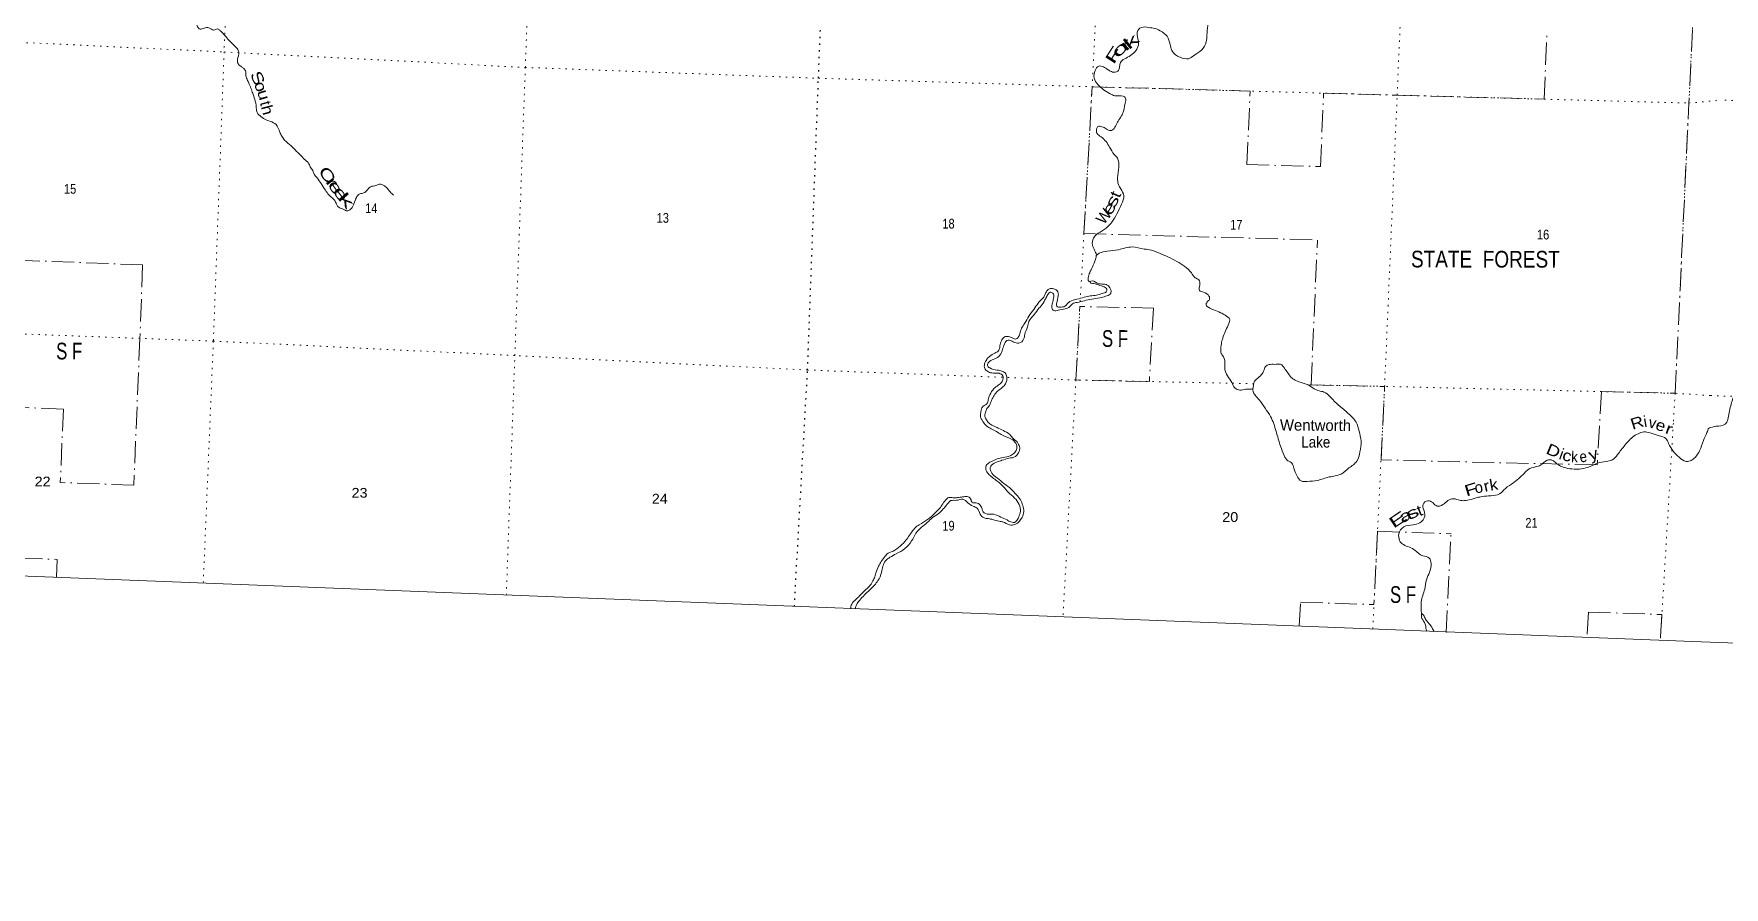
# Model space of a CAD drawing. Header units: feet. Extents: x -955330 to -733631, y 195788 to 387588.
# Drawn here: x -892859 to -862511, y 195788 to 211113 of the extents above; entities that cross this region are included whole.
import ezdxf
from ezdxf.enums import TextEntityAlignment as Align

# ---------------------------------------------------------------- set-up
doc = ezdxf.new("R2010")
doc.units = ezdxf.units.FT
doc.header["$LTSCALE"] = 80
doc.linetypes.add('DOT_DASHED', pattern=[7.7, 5, -1.2, 0.3, -1.2])
doc.linetypes.add('DOTTED', pattern=[1.5, 0.3, -1.2])
for name, color, linetype, lineweight in [('39', 7, 'Continuous', 13), ('4', 7, 'Continuous', 13), ('41', 7, 'Continuous', 13), ('44', 7, 'DOT_DASHED', 13), ('6', 7, 'DOTTED', 25), ('7', 7, 'DOTTED', 13)]:
    doc.layers.add(name, color=color, linetype=linetype, lineweight=lineweight)

msp = doc.modelspace()

# ---------------------------------------------------------------- linework, layer by layer
at = {"layer": '39'}
for points in [[(-886402.94, 208216.9), (-886460.7, 208274.31), (-886508.33, 208333.27), (-886564.55, 208380.48), (-886659.81, 208411.3), (-886735.68, 208382.48), (-886790.32, 208376.96), (-886869.88, 208311.86), (-886932.9, 208256.11), (-887008.3, 208237.39), (-887067.76, 208171.34), (-887111.1, 208062), (-887157.34, 207977.1), (-887199.13, 207944.64), (-887248.03, 207932.77), (-887293.13, 207959.2), (-887338.7, 207975.53), (-887395.58, 208008.6), (-887423.77, 208052.46), (-887456.95, 208118.83), (-887561.08, 208218.94), (-887623.56, 208304.92), (-887700.72, 208421.98), (-887770.49, 208524.51), (-887825.69, 208593.95), (-887862.23, 208674.66), (-887886.96, 208706.2), (-887919.76, 208780.66), (-887950.23, 208818.55), (-887996.78, 208857.2), (-888069.79, 208933.56), (-888143.16, 209001.83), (-888239.26, 209101.55), (-888355.35, 209204.25), (-888406.53, 209273.5), (-888441.34, 209348.05), (-888509.62, 209482.91), (-888611.7, 209540.39), (-888712.7, 209577.56), (-888802.25, 209644.57), (-888844.6, 209687.08), (-888859.69, 209752.6), (-888882.81, 209905.58), (-888919.67, 210022.76), (-888951.82, 210111.36), (-888989.63, 210208.33), (-889020.8, 210274.61), (-889049.02, 210361), (-889053.59, 210436.15), (-889087.43, 210488.38), (-889128.23, 210520.69), (-889180.72, 210561.64), (-889203.19, 210641.69), (-889185.65, 210715.79), (-889174.99, 210772), (-889196.48, 210829.72), (-889255.79, 210897.33), (-889373.06, 211018.3), (-889516.86, 211174.96), (-889561.97, 211201.39), (-889627.41, 211180.18), (-889714.07, 211222.75), (-889799.05, 211214.61), (-889874.35, 211197.92), (-889918.7, 211240.51), (-889937.72, 211308.24), (-889982.96, 211375.19), (-890020.72, 211429.63), (-890004.91, 211509.89), (-889995.88, 211574.27), (-890058.42, 211615.7), (-890125.63, 211643.18), (-890168.16, 211681.64), (-890273, 211723.05), (-890348.48, 211789.39), (-890352.55, 211832.11), (-890421.77, 211859.69), (-890508.14, 211908.32), (-890546.93, 212027.61), (-890566.55, 212125.75), (-890614.77, 212215.11), (-890676.6, 212315.24), (-890720.3, 212371.99), (-890771.76, 212435.18), (-890834.1, 212567.73), (-890887.14, 212683.65), (-890940.84, 212698.34), (-890991.74, 212773.65), (-891075.49, 212878.87), (-891137.84, 212924.34), (-891226.77, 213048.03)], [(-869967.13, 213232.97), (-870084.68, 213260.8), (-870241.46, 213268.2), (-870378.88, 213258.49), (-870457.45, 213258.15), (-870593.25, 213153.17), (-870716.24, 213063.79), (-870856.2, 212999.52), (-871004.33, 212976.13), (-871148.72, 212946.5), (-871238.84, 212914.3), (-871323.59, 212867.67), (-871394.15, 212692.78), (-871446.95, 212379.34), (-871476.14, 212184.27), (-871487.89, 212061.29), (-871515.73, 211851.98), (-871558.69, 211750.72), (-871639.57, 211657.33), (-871697.17, 211544.61), (-871763.61, 211371.55), (-871780.82, 211260.98), (-871797.11, 211083.53), (-871808.39, 210970.65), (-871889.78, 210822.6), (-872035.54, 210720.12), (-872128.7, 210665.79), (-872278.6, 210691.09), (-872363.25, 210733.57), (-872425.92, 210815.51), (-872459.24, 210922.4), (-872512.88, 211068.72), (-872572.66, 211126.22), (-872704.23, 211199.27), (-872811.92, 211222.58), (-872942.38, 211232.79), (-873039.84, 211172.59), (-873034.81, 211020.46), (-873035.44, 210876.69), (-873146.51, 210740.17), (-873248.09, 210678.14), (-873339.72, 210613.61), (-873363.19, 210541.81), (-873378.62, 210469.63), (-873422.89, 210427.16), (-873513.24, 210433.45), (-873572.04, 210468.63), (-873656.41, 210517.17), (-873740.26, 210533.28), (-873806.5, 210451.35), (-873820.73, 210318.36), (-873757.55, 210203.99), (-873651.22, 210107.83), (-873531.61, 210037.38), (-873450.8, 209999.13), (-873301.97, 209994.13), (-873259.35, 209957.69), (-873265.67, 209864.83), (-873310.56, 209678.6), (-873417.48, 209501.38), (-873463.81, 209414.45), (-873526.08, 209374.87), (-873607.08, 209409.07), (-873681.96, 209445.01), (-873750.2, 209450.26), (-873778.77, 209398.95), (-873772.09, 209325.73), (-873696.52, 209261.4), (-873607.81, 209176.2), (-873543.97, 209075.98), (-873461.34, 208946.51), (-873404.14, 208876.98), (-873377.19, 208719.76), (-873402.36, 208524.5), (-873385.68, 208406.25), (-873345.03, 208327.37), (-873290.26, 208205.3), (-873331.55, 208053.33), (-873411.97, 207882.96), (-873505.7, 207729.42), (-873573.86, 207649.6), (-873713.31, 207552.9), (-873835.13, 207445.24), (-873851.08, 207318.4), (-873813.09, 207225.47), (-873794.77, 207186.13), (-873782.67, 207143.03), (-873800.49, 207062.86), (-873851.08, 206927.53), (-873902.28, 206822.61), (-873928.6, 206732.72)], [(-870973.62, 204736.44), (-870995.83, 204733.05), (-871096.61, 204731.74), (-871208.18, 204714.73), (-871293.11, 204751.14), (-871350.83, 204853.1), (-871427.89, 204972.18), (-871474.81, 205089.83), (-871477, 205172.97), (-871477.64, 205245.91), (-871500.68, 205313.83), (-871540.17, 205374.43), (-871548.29, 205459.87), (-871532.9, 205574.58), (-871504.1, 205674.48), (-871456.36, 205791.72), (-871404.51, 205910.78), (-871388.98, 205984.98), (-871470.21, 206057.67), (-871552.66, 206104.1), (-871671.19, 206154.25), (-871771.73, 206201.53), (-871810.24, 206239.8), (-871791.44, 206297.64), (-871751.01, 206344.34), (-871760.35, 206403.51), (-871855.93, 206470.81), (-871928.98, 206502.61), (-871924.39, 206601.63), (-871944.29, 206693.71), (-872006.92, 206733.12), (-872075.44, 206819.39), (-872194.99, 206934.39), (-872339.88, 207024.27), (-872497.21, 207106.63), (-872649.26, 207172.54), (-872793.82, 207225.95), (-872923.72, 207248.29), (-873137.56, 207284.71), (-873385.58, 207235.67), (-873588.26, 207208.78), (-873728.91, 207172.89), (-873783.01, 207134.23)], [(-875512.29, 205507.31), (-875485.77, 205601.24), (-875442.76, 205659.97), (-875381.43, 205679.35), (-875307.91, 205657.65), (-875258.6, 205635.07), (-875222.42, 205633.36), (-875188.95, 205660.13), (-875157.72, 205725.49), (-875124.89, 205825.2), (-875070.52, 205911.74), (-874996, 206041.89), (-874905.87, 206161.17), (-874825.97, 206276.89), (-874772.91, 206335.14), (-874728.27, 206385.69), (-874699.61, 206439.02), (-874670.85, 206494.36), (-874622.66, 206534.62), (-874550.21, 206533.22), (-874474.07, 206481.02), (-874464.17, 206433.97), (-874475.3, 206367.67), (-874488.44, 206301.46), (-874499.29, 206241.21), (-874480.69, 206207.93), (-874438.58, 206203.92), (-874347.1, 206221.87), (-874304.84, 206264.43), (-874256.64, 206304.69), (-874131.79, 206347.4), (-873999.18, 206383.66), (-873891.34, 206406.93), (-873778.03, 206417.78), (-873677.86, 206449.5), (-873605.92, 206480.53), (-873595.63, 206528.65), (-873663.92, 206576.43), (-873765.02, 206611.58), (-873852.7, 206631.93), (-873892.34, 206645.95), (-873879.16, 206669.63), (-873767.91, 206636.02), (-873656.01, 206616.56), (-873566.69, 206588.04), (-873540.15, 206552.36), (-873518.37, 206500.7), (-873533.33, 206438.63), (-873617.71, 206400.08), (-873717.79, 206370.38), (-873865.82, 206349.01), (-873994.14, 206318.62), (-874126.37, 206290.43), (-874210.09, 206266.03), (-874260.86, 206213.75), (-874343.32, 206173.09), (-874467.24, 206150.59), (-874544.08, 206144.09), (-874580.02, 206194.39), (-874568.14, 206276.87), (-874551.96, 206365.21), (-874545.41, 206419.58), (-874563.91, 206454.89), (-874609.48, 206471.21), (-874653.57, 206432.79), (-874691.11, 206361.66), (-874756.65, 206251.34), (-874831.31, 206161.7), (-874917.14, 206048.29), (-874994.37, 205946.63), (-875020.98, 205850.67), (-875067.46, 205717.18), (-875087.66, 205629.02), (-875173.54, 205558.14), (-875275.11, 205583.19), (-875346.34, 205610.86), (-875387, 205602.65), (-875441.28, 205518.13), (-875476.12, 205418.51), (-875533.06, 205319.94), (-875634.26, 205265.99), (-875710.97, 205218.98), (-875735.9, 205159.4), (-875697.76, 205113.04), (-875562.58, 205074.26), (-875477, 205051.99), (-875421.94, 205023.06), (-875389.04, 204950.62), (-875412.85, 204828.21), (-875472.31, 204762.16), (-875551.69, 204701.1)], [(-873928.6, 206732.72), (-873926.93, 206682.01), (-873893.5, 206655.98)], [(-878194.36, 200790.2), (-878191.76, 200800.83), (-878189.89, 200831.24), (-878174.66, 200871.71), (-878098.28, 200955.19), (-878032.78, 201020.95), (-877941.67, 201117.91), (-877857.71, 201190.91), (-877801.43, 201275.33), (-877768.18, 201340.6), (-877739.85, 201430.39), (-877693.93, 201551.76), (-877645.78, 201634.55), (-877576.87, 201730.53), (-877519.79, 201788.59), (-877466.5, 201808.35), (-877335.85, 201889.27), (-877220.15, 201995.19), (-877153.53, 202085.21), (-877080.41, 202185.04), (-877039.69, 202237.8), (-876962.51, 202294.91), (-876813.02, 202391.14), (-876744.07, 202444.59), (-876657.54, 202529.62), (-876583.35, 202609.15), (-876525.05, 202693.48), (-876482.32, 202746.14), (-876432.21, 202784.28), (-876361.77, 202782.98), (-876273.05, 202784.87), (-876183.87, 202796.86), (-876103, 202803.17), (-876040.37, 202763.75), (-876011.3, 202695.55), (-875940.96, 202692.23), (-875868.56, 202646.28), (-875831.64, 202573.65), (-875813.6, 202528.25), (-875770.7, 202497.87), (-875718.91, 202485.3), (-875622.24, 202484.78), (-875497.68, 202434.34), (-875385.27, 202382.46), (-875318.43, 202346.9), (-875233.83, 202346.95), (-875188.53, 202411.65), (-875149.77, 202509.05), (-875156.3, 202628.85), (-875223.31, 202747.45), (-875333.19, 202853.9), (-875523.65, 203047.19), (-875688.68, 203180.55), (-875748.08, 203246.13), (-875767.57, 203303.76), (-875759.01, 203358.04), (-875693.7, 203419.76), (-875586.65, 203469.39), (-875484.47, 203501.02), (-875362.66, 203521.59), (-875300.86, 203551.08), (-875233.64, 203610.69), (-875210.07, 203684.51), (-875243.85, 203781.29), (-875329.48, 203846.09), (-875422.45, 203882.88), (-875599.12, 203982.36), (-875771.4, 204089.73), (-875831.97, 204173.6), (-875859.59, 204229.58), (-875857.85, 204310.51), (-875835.82, 204394.53), (-875818.53, 204420.04), (-875737.05, 204483.03), (-875724.47, 204537.11), (-875693.93, 204630.86), (-875622.36, 204740.89), (-875544.99, 204802.05), (-875484.17, 204853.85), (-875459.44, 204909.39), (-875460.56, 204972.23), (-875527.02, 205015.87), (-875661.68, 205022.23), (-875734.83, 205052.01), (-875784.84, 205102.98), (-875789.13, 205184.19), (-875751.12, 205265.43), (-875702.36, 205317.81), (-875602.79, 205379.94), (-875546.84, 205413.75), (-875512.29, 205507.31)], [(-870973.62, 204736.44), (-870966.01, 204768.1), (-870947.53, 204862.41), (-870913.31, 204905.35), (-870856.7, 204953.31), (-870792.84, 205027.25), (-870772.32, 205078.94), (-870730.66, 205151.91), (-870659, 205176.87), (-870554.2, 205178), (-870475.63, 205178.34), (-870406.36, 205108.24), (-870347.71, 205026.49), (-870288.87, 204948.77), (-870212.92, 204892.53), (-870123.98, 204855.93), (-869979.22, 204806.56), (-869869.57, 204738.6), (-869784.64, 204702.19), (-869697.05, 204679.83), (-869588.06, 204597.72), (-869434.1, 204442.61), (-869259.58, 204296.65), (-869119.89, 204138.16), (-869066.9, 203977.69), (-869028.83, 203799.7), (-869051.99, 203604.35), (-869103.89, 203440.73), (-869246.65, 203315.83), (-869388.67, 203207.1), (-869602.62, 203154.42), (-869814.93, 203093.56), (-869997.13, 203073.81), (-870107.49, 203083.07), (-870177.92, 203171.46), (-870235.87, 203311.91), (-870271.85, 203404.75), (-870342.42, 203446.56), (-870410.66, 203538.89), (-870475.42, 203705.99), (-870555.6, 203975.08), (-870654.06, 204240.99), (-870750.01, 204387.28), (-870859.74, 204540.31), (-870930.45, 204622.63), (-870969.57, 204691.31), (-870973.62, 204736.44)], [(-852129, 203130.95), (-852320, 203072.95), (-852560, 203021.95), (-852854, 203108.95), (-852980, 203306.95), (-853025, 203465.95), (-853095, 203496.95), (-853314, 203404.95), (-853720, 203308.95), (-854025, 203241.95), (-854190, 203261.95), (-854302, 203333.95), (-854435, 203398.95), (-854546, 203325.95), (-854567, 203187.95), (-854501, 202997.95), (-854361, 202958.95), (-854228, 202937.95), (-854220, 202832.95), (-854290, 202711.95), (-854331, 202575.95), (-854273, 202385.95), (-854222, 202222.95), (-854295, 202135.95), (-854448, 202148.95), (-854633, 202169.95), (-854743, 202122.95), (-854895, 201969.95), (-855125, 201785.95), (-855330, 201764.95), (-855489, 201886.95), (-855529, 202069.95), (-855432, 202211.95), (-855377, 202361.95), (-855421, 202415.95), (-855488, 202458.95), (-855485, 202559.95), (-855561, 202648.95), (-855623, 202595.95), (-855675, 202474.95), (-856086, 202077.95), (-856342, 201890.95), (-856446, 201901.95), (-856583, 202045.95), (-856832, 202143.95), (-857044, 202131.95), (-857229, 202071.95), (-857338, 201901.95), (-857322, 201767.95), (-857360, 201536.95), (-857646, 201337.95), (-857774, 201319.95), (-857900, 201428.95), (-857901, 201566.95), (-857916, 201861.95), (-857995, 202157.95), (-858114, 202336.95), (-858567, 202790.95), (-858864, 203194.95), (-859073, 203354.95), (-859355, 203478.95), (-859774, 203783.95), (-860001, 203823.95), (-860247, 203823.95), (-860419, 203936.95), (-860715, 204261.95), (-860973, 204378.95), (-861354, 204514.95), (-861540, 204664.95), (-861957, 205170.95), (-862107, 205341.95), (-862174, 205248.95), (-862263, 204938.95), (-862359, 204547.95), (-862423, 204305.95), (-862496, 204099.95), (-862655, 204064.95), (-862780.22, 204034.93)], [(-875551.69, 204701.1), (-875617.93, 204619.17), (-875662.25, 204532.15), (-875702.84, 204438.88), (-875747.76, 204382.27), (-875772.97, 204316.63), (-875785.08, 204272.65), (-875771.71, 204213.28), (-875734.42, 204148.74), (-875676.47, 204095.37), (-875593.64, 204057.03), (-875532.74, 204023.78), (-875424.26, 203974.1), (-875315.08, 203896.04), (-875254.04, 203822.27), (-875205.38, 203785.55), (-875177.49, 203735.62), (-875155.71, 203683.96), (-875180.21, 203589.94), (-875235.75, 203521.68), (-875352, 203490.71), (-875476.58, 203454.06), (-875560.58, 203423.6), (-875661.97, 203365.61), (-875686.04, 203324.21), (-875678.99, 203259.07), (-875557.99, 203131.85), (-875441.52, 203037.24), (-875313.18, 202938.02), (-875221.11, 202838.48), (-875145.02, 202741.73), (-875103.29, 202642.55), (-875086.15, 202534.4), (-875113.22, 202428.34), (-875162.54, 202363.84), (-875244.02, 202300.85), (-875341.06, 202293.28), (-875459.41, 202347.48), (-875525.36, 202358.69), (-875638.8, 202388.35), (-875724.57, 202406.58), (-875798.47, 202420.19), (-875867.83, 202488.28), (-875921.43, 202592.07), (-875996.12, 202632.05), (-876089.97, 202693.19), (-876181.81, 202754.23), (-876293.48, 202735.2), (-876394.45, 202729.84), (-876477.15, 202640.59), (-876530.3, 202580.32), (-876595.89, 202512.53), (-876703.96, 202440.67), (-876792.13, 202363.83), (-876897.22, 202269.55), (-876983.37, 202192.61), (-877021.89, 202143.8), (-877098.8, 202005.67), (-877217.92, 201869.53), (-877375.36, 201775.7), (-877489.09, 201712.21), (-877568.65, 201647.11), (-877613.25, 201554.03), (-877638.7, 201439.79), (-877703.92, 201293.01), (-877840.05, 201137.42), (-877970.85, 201009.93), (-878049.72, 200916.44), (-878095.49, 200841.64), (-878110.85, 200786.08)], [(-862780.22, 204034.93), (-862782.44, 204034.01), (-862805.26, 203992.17), (-862819.67, 203952.06), (-862882.79, 203807.2), (-862951.71, 203624.13), (-863031.7, 203506.39), (-863102.66, 203453.04), (-863192.13, 203434.99), (-863317.67, 203507.75), (-863427.27, 203620.26), (-863507.6, 203755.69), (-863557.94, 203843.13), (-863678.38, 203895.4), (-863821.32, 203940.63), (-863922.98, 203963.65), (-864132.02, 203886.44), (-864292.46, 203727.95), (-864425.32, 203556), (-864509.94, 203468.86), (-864597.86, 203440.61), (-864744.08, 203415.11), (-864906.23, 203349.86), (-865079.79, 203299.32), (-865206.79, 203297.22), (-865350.95, 203316.17), (-865448.03, 203351.14), (-865532.11, 203405.74), (-865592.36, 203453.14), (-865688.83, 203457.69), (-865805.79, 203368.03), (-865899.93, 203336.02), (-866031.1, 203287.53), (-866098.6, 203221.86), (-866168.12, 203156.29), (-866289.75, 203052.67), (-866439.62, 202948.36), (-866542.79, 202851.97), (-866699.43, 202818.86), (-866855.32, 202801.92), (-866942.68, 202785.79), (-867091.75, 202742.2), (-867199.12, 202729.04), (-867287.09, 202743.32), (-867398.89, 202764.8), (-867498.09, 202710.76), (-867585.78, 202644.01), (-867660.9, 202631.36), (-867742.6, 202693.95), (-867831.64, 202728.53), (-867917.42, 202659.67), (-867907.19, 202576.16), (-867886.69, 202453.68), (-867974.9, 202332.28), (-868095.46, 202295.44), (-868264.34, 202258.86), (-868350.74, 202133.32), (-868338.18, 202013.24), (-868271.11, 201939.19), (-868162.44, 201893.56), (-868060.36, 201836.08), (-867921.78, 201740.43), (-867806.89, 201698.55), (-867773.01, 201603.79), (-867802.53, 201445.19), (-867855.13, 201309.96), (-867887.12, 201141.35), (-867922.7, 201025.56), (-867948.05, 200913.35), (-867953.11, 200804.22), (-867950.27, 200735.23), (-867943.73, 200702.52), (-867946.82, 200635.83), (-867890.64, 200544.07), (-867869.71, 200474.23), (-867856.52, 200400.98), (-867848.94, 200386.86)], [(-867716.15, 200381.91), (-867726.23, 200394.57), (-867761.74, 200456.98), (-867824.41, 200538.92), (-867860.54, 200585.18), (-867897.64, 200653.76), (-867920.26, 200687.24), (-867943.49, 200700.31)]]:
    msp.add_spline(points, degree=3, dxfattribs=at)
at = {"layer": '4'}
msp.add_lwpolyline([(-733631.22, 379550.22), (-739699.92, 195787.95), (-770508.84, 196826.62), (-801316.3, 197907.67), (-832122.26, 199031.09), (-862926.63, 200196.88), (-893729.37, 201405.05)], dxfattribs=at)
at = {"layer": '44'}
for p, q in [((-863019.1, 212423.58), (-863143.53, 209868.87)), ((-865742.91, 209939.35), (-865692, 211149.56)), ((-871078.13, 208764.87), (-871021.53, 210083.81)), ((-869701.88, 210047.37), (-868382.23, 210010.92)), ((-868382.23, 210010.92), (-865742.91, 209939.35)), ((-874004.69, 207525.19), (-869815.07, 207409.49)), ((-869926.71, 204807.84), (-869815.07, 207409.49)), ((-890904.83, 206963.25), (-893452.45, 207058.31)), ((-872756.98, 206187.33), (-874077.48, 206214.96)), ((-872756.98, 206187.33), (-872830.24, 204868.58)), ((-869926.71, 204807.84), (-868606.68, 204780.23)), ((-892327.89, 204374.52), (-893590.22, 204421.62)), ((-892327.89, 204374.52), (-892382.95, 203055.65)), ((-891063.86, 203006.43), (-892382.95, 203055.65)), ((-868734.4, 202180.22), (-868799.18, 200861.67)), ((-868734.4, 202180.22), (-867415.04, 202134.87)), ((-867502.23, 200360.02), (-867415.04, 202134.87)), ((-870139.72, 200476.01), (-870118.54, 200907.02)), ((-870118.54, 200907.02), (-868799.18, 200861.67)), ((-864948.7, 200729.32), (-864975.83, 200275.95)), ((-864948.7, 200729.32), (-863629.06, 200683.96)), ((-863629.06, 200683.96), (-863656.52, 200225.03))]:
    msp.add_line(p, q, dxfattribs=at)
for points in [[(-874004.69, 207525.19), (-873858.19, 210162.16), (-871021.53, 210083.81)], [(-871078.13, 208764.87), (-869758.48, 208728.42), (-869701.88, 210047.37)], [(-864711.76, 204688.57), (-863391.25, 204657.5), (-863143.53, 209868.87)], [(-890904.83, 206963.25), (-890953.62, 205646.92), (-891063.86, 203006.43)], [(-872830.24, 204868.58), (-874150.75, 204896.2), (-874077.48, 206214.96)], [(-864711.76, 204688.57), (-864790.66, 203370.07), (-868671.47, 203461.38), (-868606.68, 204780.23)], [(-893716.87, 201718.16), (-892440.62, 201674.29), (-892453.99, 201354.18)]]:
    msp.add_lwpolyline(points, dxfattribs=at)
at = {"layer": '6'}
msp.add_lwpolyline([(-879204.42, 200830.06), (-878966.75, 205075.01), (-878772.07, 210315.21), (-878565.07, 215473.82), (-878405.4, 219915.7)], dxfattribs=at)
at = {"layer": '7'}
msp.add_line((-863423.51, 204118.68), (-863656.52, 200225.03), dxfattribs=at)
for points in [[(-889037.96, 220415.74), (-889230.12, 215924.76), (-889442.21, 210786.64), (-889634.64, 205594.94), (-889816.07, 201249.21)], [(-884375.32, 201033.68), (-884222.12, 205335.31), (-884034.56, 210509.02), (-883842.41, 215694.66), (-883669.19, 220168.31)], [(-873382.47, 219725.1), (-873596.45, 215328.31), (-873858.19, 210162.16), (-874150.75, 204896.2), (-874380.42, 200641.18)], [(-868820.64, 200424.79), (-868606.68, 204780.23), (-868382.23, 210010.92), (-868165.92, 215152.89), (-867952.74, 219488.97)], [(-862658.47, 219285.55), (-862890.61, 215061.76), (-863143.53, 209868.87), (-863391.25, 204657.5), (-863423.5, 204118.68)], [(-893347.59, 210970.6), (-889442.21, 210786.64), (-884034.56, 210509.02), (-878772.07, 210315.21), (-873858.19, 210162.16), (-868382.23, 210010.92), (-863143.53, 209868.87), (-862551.88, 209921.88)], [(-833697.93, 208741.97), (-836321, 208916.95), (-841736, 209143.95), (-847220, 209363.95), (-852496, 209568.95), (-857800, 209762.95), (-862551.88, 209921.88)], [(-870952.75, 204829.3), (-874150.75, 204896.2), (-878966.75, 205075.01), (-884222.12, 205335.31), (-889634.64, 205594.94), (-893556.3, 205741.27)], [(-862756.33, 204616.3), (-863391.25, 204657.5), (-868606.68, 204780.23), (-870003.02, 204809.44)], [(-862756.33, 204616.3), (-858091, 204455.95), (-852749, 204252.95), (-851593.37, 204207.21)]]:
    msp.add_lwpolyline(points, dxfattribs=at)

# ---------------------------------------------------------------- texts
at = {"layer": '41'}
for s, rotation, width, p in [('o', 45.825, 2, (-873294, 210767.81)), ('r', 40.902, 2.1, (-873188.83, 210845.07)), ('k', 38.482, 2, (-873097.21, 210899)), ('F', 57.15, 1.9, (-873390.55, 210677.64)), ('S', 294.769, 1.4, (-888928.94, 210275.16)), ('o', 290.161, 1.2, (-888878.47, 210132.23)), ('u', 286.123, 1.25, (-888825.48, 209989.21)), ('h', 285.055, 1.15, (-888759.99, 209719.64)), ('C', 308.312, 1.55, (-887670.88, 208519.42)), ('r', 306.96, 1.9, (-887582.81, 208392.8)), ('e', 305.106, 1.65, (-887520.82, 208298.97)), ('e', 307.357, 1.75, (-887424.18, 208179.54)), ('k', 310.35, 2.1, (-887327.34, 208056.89)), ('s', 63.474, 1.6, (-873408.78, 208063.2)), ('t', 66.686, 1.2, (-873349.8, 208192.74)), ('e', 60.032, 1.5, (-873469.71, 207928.14)), ('R', 17.742, 1.2, (-864044.35, 204034.84)), ('e', 341.399, 1.15, (-863680.21, 203986.99)), ('r', 340.862, 1.3, (-863529.07, 203926.74)), ('D', 337.417, 1.25, (-865614.91, 203534.38)), ('y', 18.553, 1.25, (-864830.16, 203472.95)), ('c', 346.343, 1.2, (-865353.25, 203441.87)), ('k', 358.689, 0.9, (-865199.83, 203416.28)), ('e', 8.417, 0.9, (-865028.03, 203423.21)), ('F', 16.626, 1.45, (-867027.13, 202837.46)), ('r', 12.928, 1.15, (-866756.79, 202897.65)), ('k', 9.644, 1.1, (-866633.56, 202918.95)), ('E', 33.913, 1.75, (-868318.35, 202308.67)), ('a', 26.603, 1.5, (-868193.21, 202368.84)), ('s', 26.758, 1.65, (-868065.52, 202423.46)), ('t', 21.494, 1.15, (-867943.33, 202461.77))]:
    msp.add_text(s, height=200, rotation=rotation, dxfattribs=dict(at, width=width)).set_placement(p, align=Align.CENTER)
for s, rotation, p in [('t', 284.755, (-888791.55, 209840.73)), ('W', 52.83, (-873570.25, 207774.02)), ('i', 9.55, (-863913.41, 204052.53)), ('Wentworth', 359.47, (-869848.81, 203983.97)), ('v', 348.849, (-863815.55, 204031.71)), ('i', 340.414, (-865462.3, 203471.6)), ('o', 11.453, (-866899.41, 202871.09))]:
    msp.add_text(s, height=200, rotation=rotation, dxfattribs=at).set_placement(p, align=Align.CENTER)
at = {"layer": '41', "width": 0.9}
msp.add_text('Lake', height=200, dxfattribs=at).set_placement((-869842.83, 203682.76), align=Align.CENTER)
at = {"layer": '44'}
for s, width, p in [('STATE  FOREST', 0.85, (-868134.2, 206917.5)), ('S F', 0.75, (-873681.82, 205491.51)), ('S F', 0.75, (-892457.67, 205265.67)), ('S F', 0.75, (-868510.84, 200893.55))]:
    msp.add_text(s, height=300, rotation=359.919, dxfattribs=dict(at, width=width)).set_placement(p)
at = {"layer": '7'}
for s, width, p in [('15', 0.85, (-892317.42, 208241.05)), ('14', 0.85, (-886910.39, 207892.95)), ('13', 0.85, (-881676.93, 207719.66)), ('18', 0.85, (-876547.44, 207615.68)), ('17', 0.85, (-871380.68, 207596.67)), ('16', 0.85, (-865872.57, 207419.79)), ('22', 1.1, (-892843.87, 202985.75)), ('23', 1.1, (-887153.55, 202782.7)), ('24', 1.1, (-881762.9, 202676.95)), ('20', 1.1, (-871521.93, 202347.56)), ('21', 0.85, (-866080.52, 202244.1)), ('19', 0.85, (-876547.71, 202191.22))]:
    msp.add_text(s, height=175, dxfattribs=dict(at, width=width)).set_placement(p)

doc.saveas('drawing.dxf')
